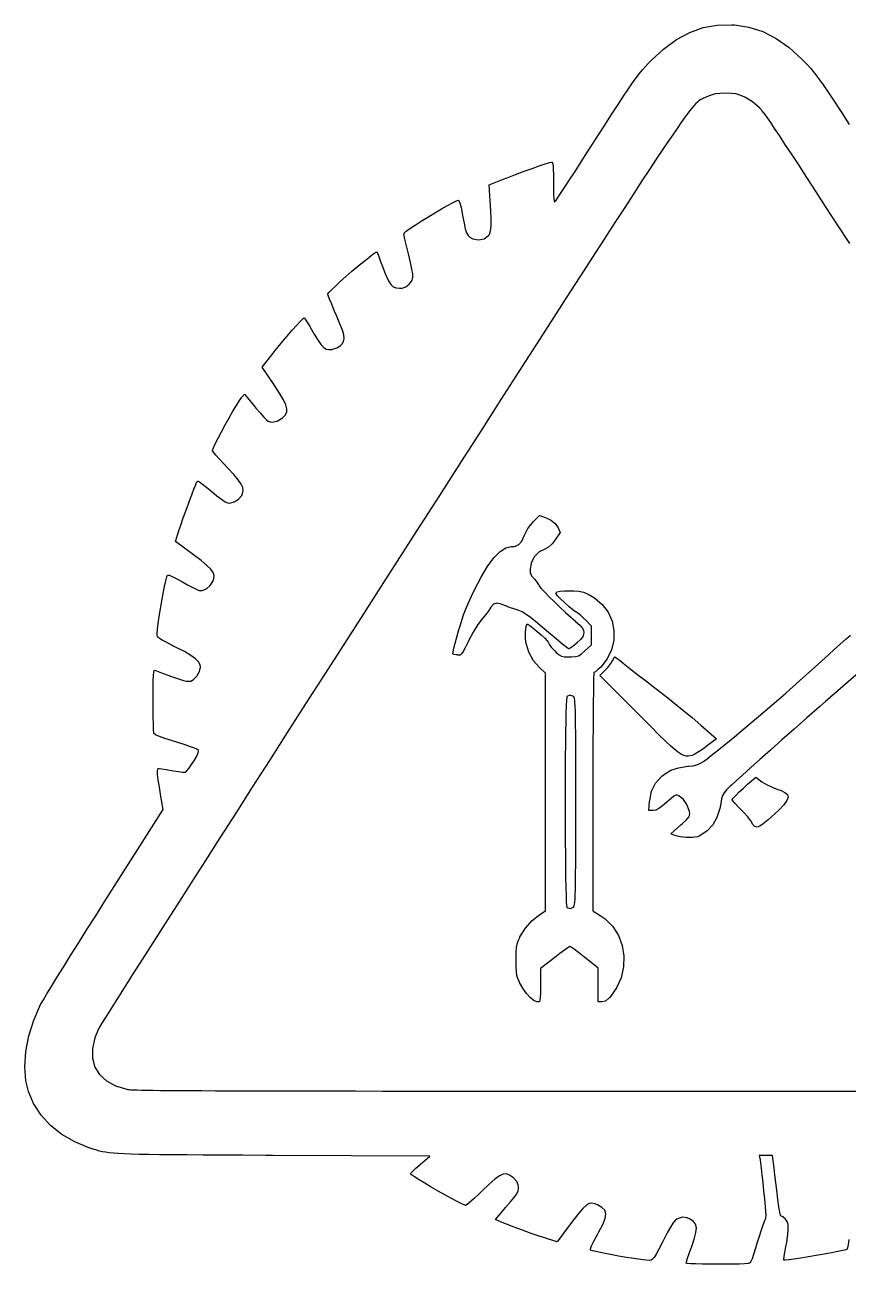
# Model space of a CAD drawing. Extents: x 44.5 to 107.9, y -136.2 to -45.2.
# Drawn here: x 78.58 to 85.63, y -65.39 to -54.77 of the extents above; entities that cross this region are included whole.
import ezdxf

# ---------------------------------------------------------------- set-up
doc = ezdxf.new("R2010")
doc.units = 0
doc.layers.add('BLACK', color=7, linetype='CONTINUOUS')

msp = doc.modelspace()

# ---------------------------------------------------------------- linework, layer by layer
at = {"layer": 'BLACK', "linetype": 'CONTINUOUS'}
for p, q in [((84.391932, -54.793191), (84.511562, -54.771874)), ((84.511562, -54.771874), (84.637102, -54.769413)), ((84.637102, -54.769413), (84.660125, -54.770915)), ((84.660125, -54.770915), (84.783578, -54.790077)), ((84.163946, -54.895251), (84.276599, -54.834079)), ((84.276599, -54.834079), (84.391932, -54.793191)), ((84.783578, -54.790077), (84.901391, -54.82824)), ((84.901391, -54.82824), (85.015312, -54.886262)), ((83.946946, -55.0745), (84.05236, -54.977422)), ((84.05236, -54.977422), (84.163946, -54.895251)), ((85.015312, -54.886262), (85.127085, -54.965003)), ((85.127085, -54.965003), (85.238458, -55.065323)), ((83.921006, -55.101115), (83.946946, -55.0745)), ((85.238458, -55.065323), (85.248567, -55.075479)), ((85.248567, -55.075479), (85.280821, -55.109222)), ((83.817986, -55.224525), (83.845867, -55.187919)), ((83.845867, -55.187919), (83.871585, -55.156219)), ((83.871585, -55.156219), (83.896258, -55.12782)), ((83.896258, -55.12782), (83.921006, -55.101115)), ((85.280821, -55.109222), (85.312268, -55.144664)), ((85.312268, -55.144664), (85.344483, -55.183984)), ((85.344483, -55.183984), (85.379043, -55.22936)), ((83.751258, -55.318878), (83.786823, -55.267643)), ((83.786823, -55.267643), (83.817986, -55.224525)), ((85.379043, -55.22936), (85.417524, -55.282971)), ((85.417524, -55.282971), (85.461504, -55.346997)), ((83.662452, -55.452122), (83.710174, -55.379836)), ((83.710174, -55.379836), (83.751258, -55.318878)), ((84.365708, -55.413573), (84.354907, -55.421394)), ((84.375824, -55.407437), (84.365708, -55.413573)), ((84.385613, -55.402446), (84.375824, -55.407437)), ((84.395433, -55.398062), (84.385613, -55.402446)), ((84.405643, -55.393747), (84.395433, -55.398062)), ((84.416601, -55.388963), (84.405643, -55.393747)), ((84.420114, -55.387343), (84.416601, -55.388963)), ((84.458782, -55.371013), (84.420114, -55.387343)), ((84.493946, -55.36154), (84.458782, -55.371013)), ((84.534588, -55.357202), (84.493946, -55.36154)), ((84.582236, -55.356266), (84.534588, -55.357202)), ((84.633083, -55.357258), (84.582236, -55.356266)), ((84.670587, -55.361539), (84.633083, -55.357258)), ((84.703845, -55.371067), (84.670587, -55.361539)), ((84.741953, -55.387798), (84.703845, -55.371067)), ((84.752357, -55.39287), (84.741953, -55.387798)), ((84.81495, -55.430589), (84.752357, -55.39287)), ((85.461504, -55.346997), (85.512557, -55.423615)), ((83.606973, -55.537342), (83.662452, -55.452122)), ((84.278076, -55.504594), (84.255637, -55.533822)), ((84.29768, -55.48028), (84.278076, -55.504594)), ((84.314806, -55.460341), (84.29768, -55.48028)), ((84.329814, -55.444239), (84.314806, -55.460341)), ((84.343062, -55.431436), (84.329814, -55.444239)), ((84.354907, -55.421394), (84.343062, -55.431436)), ((84.874767, -55.482104), (84.81495, -55.430589)), ((84.897151, -55.505259), (84.874767, -55.482104)), ((84.906351, -55.516586), (84.897151, -55.505259)), ((84.921303, -55.537041), (84.906351, -55.516586)), ((85.512557, -55.423615), (85.572262, -55.515005)), ((85.572262, -55.515005), (85.642193, -55.623346)), ((83.542618, -55.637103), (83.606973, -55.537342)), ((84.200819, -55.609171), (84.167723, -55.65637)), ((84.230004, -55.568501), (84.200819, -55.609171)), ((84.255637, -55.533822), (84.230004, -55.568501)), ((84.942273, -55.567033), (84.921303, -55.537041)), ((84.969524, -55.606973), (84.942273, -55.567033)), ((85.003324, -55.657271), (84.969524, -55.606973)), ((83.468268, -55.753008), (83.542618, -55.637103)), ((84.130358, -55.710635), (84.088366, -55.772506)), ((84.167723, -55.65637), (84.130358, -55.710635)), ((85.043938, -55.718338), (85.003324, -55.657271)), ((85.091631, -55.790584), (85.043938, -55.718338)), ((83.402143, -55.856398), (83.468268, -55.753008)), ((84.088366, -55.772506), (84.041389, -55.84252)), ((85.146668, -55.874419), (85.091631, -55.790584)), ((83.07464, -55.950231), (83.093928, -55.94631)), ((83.093928, -55.94631), (83.096959, -55.947043)), ((83.294228, -56.024641), (83.346519, -55.943279)), ((83.346519, -55.943279), (83.402143, -55.856398)), ((83.989067, -55.921216), (83.931044, -56.009132)), ((84.041389, -55.84252), (83.989067, -55.921216)), ((85.209316, -55.970253), (85.146668, -55.874419)), ((82.713235, -56.079159), (82.785444, -56.051174)), ((82.785444, -56.051174), (82.857469, -56.024174)), ((82.857469, -56.024174), (82.925856, -55.99937)), ((82.925856, -55.99937), (82.98715, -55.977971)), ((82.98715, -55.977971), (83.037896, -55.961188)), ((83.037896, -55.961188), (83.07464, -55.950231)), ((83.096959, -55.947043), (83.10224, -55.954778)), ((83.10224, -55.954778), (83.105894, -55.973316)), ((83.105894, -55.973316), (83.108181, -56.005575)), ((83.108181, -56.005575), (83.109363, -56.054472)), ((83.246591, -56.098451), (83.294228, -56.024641)), ((83.931044, -56.009132), (83.866959, -56.106807)), ((85.27984, -56.078497), (85.209316, -55.970253)), ((82.558538, -56.140557), (82.702061, -56.083581)), ((82.567194, -56.276642), (82.558538, -56.140557)), ((82.702061, -56.083581), (82.713235, -56.079159)), ((83.109363, -56.054472), (83.109699, -56.122922)), ((83.109699, -56.122922), (83.109836, -56.174663)), ((83.204931, -56.162673), (83.246591, -56.098451)), ((83.866959, -56.106807), (83.796456, -56.214778)), ((85.358506, -56.199561), (85.27984, -56.078497)), ((83.109836, -56.174663), (83.110582, -56.226618)), ((83.110582, -56.226618), (83.112203, -56.260762)), ((83.112203, -56.260762), (83.114953, -56.27977)), ((83.129033, -56.277471), (83.14483, -56.254217)), ((83.14483, -56.254217), (83.17057, -56.215273)), ((83.17057, -56.215273), (83.204931, -56.162673)), ((83.796456, -56.214778), (83.719176, -56.333585)), ((85.445579, -56.333856), (85.358506, -56.199561)), ((82.092944, -56.38027), (82.149985, -56.346707)), ((82.149985, -56.346707), (82.202117, -56.317128)), ((82.202117, -56.317128), (82.246071, -56.293528)), ((82.246071, -56.293528), (82.278575, -56.277902)), ((82.278575, -56.277902), (82.296358, -56.272246)), ((82.296358, -56.272246), (82.300119, -56.275419)), ((82.300119, -56.275419), (82.308679, -56.296265)), ((82.308679, -56.296265), (82.318356, -56.333093)), ((82.318356, -56.333093), (82.327971, -56.381819)), ((82.572336, -56.364001), (82.567194, -56.276642)), ((82.575205, -56.431835), (82.572336, -56.364001)), ((83.114953, -56.27977), (83.119084, -56.286317)), ((83.119084, -56.286317), (83.124849, -56.283077)), ((83.124849, -56.283077), (83.129033, -56.277471)), ((83.719176, -56.333585), (83.63476, -56.463764)), ((85.541324, -56.481791), (85.445579, -56.333856)), ((81.925087, -56.484905), (81.977225, -56.451364)), ((81.977225, -56.451364), (82.034267, -56.415821)), ((82.034267, -56.415821), (82.092944, -56.38027)), ((82.327971, -56.381819), (82.331449, -56.401824)), ((82.331449, -56.401824), (82.343773, -56.468152)), ((82.343773, -56.468152), (82.354813, -56.516564)), ((82.575679, -56.482992), (82.575205, -56.431835)), ((83.63476, -56.463764), (83.54285, -56.605855)), ((81.82846, -56.557695), (81.830816, -56.553552)), ((81.831028, -56.572959), (81.82846, -56.557695)), ((81.830816, -56.553552), (81.848612, -56.537994)), ((81.838091, -56.60578), (81.831028, -56.572959)), ((81.848612, -56.537994), (81.881126, -56.514446)), ((81.881126, -56.514446), (81.925087, -56.484905)), ((82.354813, -56.516564), (82.365924, -56.550546)), ((82.365924, -56.550546), (82.378465, -56.573581)), ((82.378465, -56.573581), (82.393793, -56.589152)), ((82.51498, -56.602539), (82.554496, -56.574464)), ((82.554496, -56.574464), (82.561523, -56.564894)), ((82.561523, -56.564894), (82.56896, -56.546673)), ((82.56896, -56.546673), (82.573638, -56.520322)), ((82.573638, -56.520322), (82.575679, -56.482992)), ((85.646008, -56.643777), (85.541324, -56.481791)), ((81.848686, -56.651907), (81.838091, -56.60578)), ((81.861853, -56.707092), (81.848686, -56.651907)), ((82.393793, -56.589152), (82.413265, -56.600743)), ((82.413265, -56.600743), (82.419445, -56.603543)), ((82.419445, -56.603543), (82.467544, -56.612683)), ((82.467544, -56.612683), (82.51498, -56.602539)), ((83.54285, -56.605855), (83.443087, -56.760397)), ((81.484805, -56.79647), (81.528261, -56.761303)), ((81.528261, -56.761303), (81.56348, -56.734045)), ((81.56348, -56.734045), (81.587662, -56.717098)), ((81.587662, -56.717098), (81.598007, -56.712864)), ((81.598007, -56.712864), (81.598077, -56.712961)), ((81.598077, -56.712961), (81.603135, -56.725156)), ((81.603135, -56.725156), (81.614178, -56.754089)), ((81.614178, -56.754089), (81.629629, -56.795574)), ((81.629629, -56.795574), (81.647911, -56.845425)), ((81.867796, -56.731452), (81.861853, -56.707092)), ((81.885681, -56.805972), (81.867796, -56.731452)), ((83.443087, -56.760397), (83.335114, -56.927926)), ((81.333014, -56.925399), (81.384382, -56.88092)), ((81.384382, -56.88092), (81.435912, -56.837143)), ((81.435912, -56.837143), (81.484805, -56.79647)), ((81.647911, -56.845425), (81.649221, -56.849014)), ((81.649221, -56.849014), (81.674457, -56.915043)), ((81.897755, -56.862284), (81.885681, -56.805972)), ((81.904107, -56.903873), (81.897755, -56.862284)), ((81.207885, -57.039026), (81.241965, -57.006854)), ((81.241965, -57.006854), (81.284608, -56.968178)), ((81.284608, -56.968178), (81.333014, -56.925399)), ((81.674457, -56.915043), (81.695993, -56.962512)), ((81.695993, -56.962512), (81.716168, -56.994343)), ((81.716168, -56.994343), (81.737325, -57.013461)), ((81.845877, -57.015062), (81.87428, -56.992396)), ((81.87428, -56.992396), (81.889687, -56.975134)), ((81.889687, -56.975134), (81.899986, -56.956814)), ((81.899986, -56.956814), (81.904821, -56.934222)), ((81.904821, -56.934222), (81.904107, -56.903873)), ((83.335114, -56.927926), (83.218572, -57.108982)), ((81.176601, -57.074415), (81.17661, -57.074247)), ((81.180868, -57.088441), (81.176601, -57.074415)), ((81.17661, -57.074247), (81.185166, -57.062291)), ((81.192671, -57.119342), (81.180868, -57.088441)), ((81.185166, -57.062291), (81.207885, -57.039026)), ((81.737325, -57.013461), (81.761804, -57.022789)), ((81.761804, -57.022789), (81.791947, -57.025248)), ((81.791947, -57.025248), (81.81464, -57.024215)), ((81.81464, -57.024215), (81.845877, -57.015062)), ((83.218572, -57.108982), (83.093103, -57.304103)), ((81.210518, -57.163405), (81.192671, -57.119342)), ((81.232915, -57.216922), (81.210518, -57.163405)), ((81.250577, -57.258199), (81.232915, -57.216922)), ((80.911389, -57.341085), (80.943373, -57.30678)), ((80.943373, -57.30678), (80.965537, -57.285339)), ((80.965537, -57.285339), (80.975798, -57.279129)), ((80.975798, -57.279129), (80.9837, -57.289641)), ((80.9837, -57.289641), (81.000431, -57.315759)), ((81.000431, -57.315759), (81.02346, -57.353471)), ((81.280887, -57.330044), (81.250577, -57.258199)), ((83.093103, -57.304103), (82.958348, -57.513827)), ((80.826291, -57.438825), (80.871667, -57.385889)), ((80.871667, -57.385889), (80.911389, -57.341085)), ((81.02346, -57.353471), (81.050306, -57.398795)), ((81.050306, -57.398795), (81.061575, -57.417998)), ((81.061575, -57.417998), (81.094706, -57.472542)), ((81.30182, -57.384982), (81.280887, -57.330044)), ((81.3138, -57.426332), (81.30182, -57.384982)), ((81.31725, -57.457415), (81.3138, -57.426332)), ((80.726906, -57.55963), (80.777343, -57.497528)), ((80.777343, -57.497528), (80.826291, -57.438825)), ((81.094706, -57.472542), (81.120859, -57.510605)), ((81.120859, -57.510605), (81.142809, -57.5348)), ((81.142809, -57.5348), (81.163329, -57.547739)), ((81.218418, -57.549081), (81.255263, -57.537023)), ((81.255263, -57.537023), (81.283893, -57.519271)), ((81.283893, -57.519271), (81.300256, -57.502063)), ((81.300256, -57.502063), (81.312594, -57.481552)), ((81.312594, -57.481552), (81.31725, -57.457415)), ((82.958348, -57.513827), (82.813948, -57.738692)), ((80.614997, -57.700691), (80.708177, -57.583132)), ((80.708177, -57.583132), (80.726906, -57.55963)), ((81.163329, -57.547739), (81.185192, -57.552032)), ((81.185192, -57.552032), (81.211171, -57.550294)), ((81.211171, -57.550294), (81.218418, -57.549081)), ((80.717596, -57.853987), (80.614997, -57.700691)), ((82.813948, -57.738692), (82.659547, -57.979237)), ((80.76387, -57.924776), (80.717596, -57.853987)), ((80.422062, -57.988019), (80.442494, -57.959706)), ((80.442494, -57.959706), (80.463827, -57.93336)), ((80.463827, -57.93336), (80.556747, -58.045916)), ((80.797127, -57.98057), (80.76387, -57.924776)), ((80.364778, -58.080112), (80.395528, -58.029296)), ((80.395528, -58.029296), (80.422062, -57.988019)), ((80.556747, -58.045916), (80.561785, -58.051998)), ((80.561785, -58.051998), (80.597703, -58.094187)), ((80.818083, -58.024164), (80.797127, -57.98057)), ((80.827453, -58.058359), (80.818083, -58.024164)), ((80.825955, -58.085951), (80.827453, -58.058359)), ((82.659547, -57.979237), (82.494785, -58.236)), ((80.298168, -58.196655), (80.331696, -58.13704)), ((80.331696, -58.13704), (80.364778, -58.080112)), ((80.597703, -58.094187), (80.629355, -58.129448)), ((80.629355, -58.129448), (80.653475, -58.154246)), ((80.653475, -58.154246), (80.666796, -58.165046)), ((80.666796, -58.165046), (80.696168, -58.171836)), ((80.696168, -58.171836), (80.743391, -58.164665)), ((80.743391, -58.164665), (80.789678, -58.135676)), ((80.789678, -58.135676), (80.793214, -58.13252)), ((80.793214, -58.13252), (80.814303, -58.109738)), ((80.814303, -58.109738), (80.825955, -58.085951)), ((80.237315, -58.310239), (80.266079, -58.25553)), ((80.266079, -58.25553), (80.298168, -58.196655)), ((82.494785, -58.236), (82.319303, -58.50952)), ((80.197303, -58.393455), (80.213762, -58.357356)), ((80.213762, -58.357356), (80.237315, -58.310239)), ((80.189771, -58.418961), (80.189825, -58.41511)), ((80.198236, -58.42997), (80.189771, -58.418961)), ((80.189825, -58.41511), (80.197303, -58.393455)), ((80.219449, -58.454394), (80.198236, -58.42997)), ((80.250759, -58.489272), (80.219449, -58.454394)), ((80.28952, -58.531642), (80.250759, -58.489272)), ((80.318475, -58.562892), (80.28952, -58.531642)), ((80.372111, -58.621697), (80.318475, -58.562892)), ((82.319303, -58.50952), (82.132744, -58.800334)), ((80.043466, -58.714351), (80.049479, -58.69704)), ((80.049479, -58.69704), (80.054211, -58.686584)), ((80.054211, -58.686584), (80.065858, -58.677372)), ((80.065858, -58.677372), (80.066196, -58.677407)), ((80.066196, -58.677407), (80.079429, -58.685183)), ((80.079429, -58.685183), (80.105794, -58.704616)), ((80.105794, -58.704616), (80.141632, -58.732906)), ((80.410959, -58.667881), (80.372111, -58.621697)), ((80.436499, -58.704331), (80.410959, -58.667881)), ((80.450217, -58.733932), (80.436499, -58.704331)), ((79.9935, -58.847727), (80.013822, -58.794136)), ((80.013822, -58.794136), (80.031028, -58.748197)), ((80.031028, -58.748197), (80.043466, -58.714351)), ((80.141632, -58.732906), (80.183286, -58.767253)), ((80.183286, -58.767253), (80.183689, -58.767591)), ((80.183689, -58.767591), (80.227338, -58.802945)), ((80.227338, -58.802945), (80.267339, -58.832956)), ((80.413993, -58.833393), (80.440656, -58.800604)), ((80.440656, -58.800604), (80.448117, -58.784132)), ((80.448117, -58.784132), (80.453595, -58.759571)), ((80.453595, -58.759571), (80.450217, -58.733932)), ((82.132744, -58.800334), (81.93475, -59.108982)), ((79.963419, -58.927791), (79.987246, -58.864102)), ((79.987246, -58.864102), (79.9935, -58.847727)), ((80.267339, -58.832956), (80.299277, -58.854462)), ((80.299277, -58.854462), (80.318738, -58.8643)), ((80.318738, -58.8643), (80.337212, -58.866133)), ((80.337212, -58.866133), (80.376801, -58.856652)), ((80.376801, -58.856652), (80.413993, -58.833393)), ((79.918699, -59.054167), (79.939677, -58.993672)), ((79.939677, -58.993672), (79.963419, -58.927791)), ((82.890238, -59.084731), (82.937608, -59.023964)), ((82.937608, -59.023964), (82.988885, -58.971574)), ((82.988885, -58.971574), (83.031641, -58.98666)), ((83.031641, -58.98666), (83.085399, -59.010287)), ((83.085399, -59.010287), (83.123515, -59.039664)), ((79.874323, -59.195607), (79.902594, -59.103551)), ((79.902594, -59.103551), (79.903165, -59.1017)), ((79.903165, -59.1017), (79.918699, -59.054167)), ((81.93475, -59.108982), (81.724961, -59.436)), ((82.862376, -59.140881), (82.890238, -59.084731)), ((83.167896, -59.117688), (83.123241, -59.181313)), ((83.123515, -59.039664), (83.149068, -59.078011)), ((83.149068, -59.078011), (83.167896, -59.117688)), ((80.026606, -59.309056), (79.874323, -59.195607)), ((82.748426, -59.239319), (82.777393, -59.23679)), ((82.777393, -59.23679), (82.812006, -59.221966)), ((82.812006, -59.221966), (82.839099, -59.191063)), ((82.839099, -59.191063), (82.862376, -59.140881)), ((83.097304, -59.215141), (83.067137, -59.243444)), ((83.123241, -59.181313), (83.097304, -59.215141)), ((80.092493, -59.359195), (80.026606, -59.309056)), ((82.548636, -59.404848), (82.602619, -59.331943)), ((82.602619, -59.331943), (82.653726, -59.280269)), ((82.653726, -59.280269), (82.702236, -59.249502)), ((82.702236, -59.249502), (82.748426, -59.239319)), ((82.944476, -59.325261), (82.919697, -59.380249)), ((82.986932, -59.283363), (82.944476, -59.325261)), ((83.035138, -59.259602), (82.986932, -59.283363)), ((83.067137, -59.243444), (83.035138, -59.259602)), ((80.141355, -59.399492), (80.092493, -59.359195)), ((80.174988, -59.432393), (80.141355, -59.399492)), ((80.195188, -59.460343), (80.174988, -59.432393)), ((81.724961, -59.436), (81.654479, -59.545872)), ((82.491503, -59.499308), (82.548636, -59.404848)), ((82.918838, -59.383684), (82.90979, -59.428536)), ((82.90979, -59.428536), (82.910399, -59.46076)), ((82.919697, -59.380249), (82.918838, -59.383684)), ((79.779392, -59.580593), (79.790102, -59.53225)), ((79.790102, -59.53225), (79.799087, -59.498175)), ((79.799087, -59.498175), (79.805637, -59.482362)), ((79.805637, -59.482362), (79.817913, -59.483563)), ((79.817913, -59.483563), (79.845722, -59.494629)), ((79.845722, -59.494629), (79.885068, -59.513928)), ((79.885068, -59.513928), (79.932066, -59.539699)), ((79.932066, -59.539699), (79.977398, -59.565074)), ((80.170683, -59.572747), (80.194021, -59.536905)), ((80.194021, -59.536905), (80.202477, -59.511173)), ((80.203752, -59.485788), (80.195188, -59.460343)), ((80.202477, -59.511173), (80.203752, -59.485788)), ((81.654479, -59.545872), (81.482601, -59.813872)), ((82.436385, -59.604584), (82.491503, -59.499308)), ((82.910399, -59.46076), (82.922202, -59.488228)), ((82.922202, -59.488228), (82.946734, -59.518812)), ((82.946734, -59.518812), (82.961157, -59.53554)), ((82.961157, -59.53554), (82.979071, -59.559322)), ((79.755631, -59.704102), (79.767665, -59.639208)), ((79.767665, -59.639208), (79.779392, -59.580593)), ((79.977398, -59.565074), (80.021526, -59.588499)), ((80.021526, -59.588499), (80.056276, -59.605585)), ((80.056276, -59.605585), (80.076663, -59.613779)), ((80.076663, -59.613779), (80.101237, -59.614207)), ((80.101237, -59.614207), (80.137494, -59.599996)), ((80.137494, -59.599996), (80.170683, -59.572747)), ((82.40785, -59.664176), (82.436385, -59.604584)), ((82.979071, -59.559322), (82.98607, -59.57326)), ((82.98607, -59.57326), (82.989581, -59.579351)), ((82.989581, -59.579351), (83.00679, -59.599381)), ((83.00679, -59.599381), (83.035797, -59.629978)), ((83.035797, -59.629978), (83.07375, -59.668349)), ((83.132041, -59.635134), (83.139644, -59.628341)), ((83.132718, -59.644752), (83.132041, -59.635134)), ((83.143832, -59.660181), (83.132718, -59.644752)), ((83.139644, -59.628341), (83.142243, -59.627113)), ((83.142243, -59.627113), (83.166613, -59.62168)), ((83.167539, -59.684408), (83.143832, -59.660181)), ((83.166613, -59.62168), (83.20495, -59.617866)), ((83.20495, -59.617866), (83.250185, -59.616433)), ((83.250185, -59.616433), (83.283211, -59.616932)), ((83.283211, -59.616932), (83.327745, -59.620887)), ((83.327745, -59.620887), (83.36584, -59.630476)), ((83.36584, -59.630476), (83.407531, -59.647692)), ((83.407531, -59.647692), (83.460578, -59.677447)), ((79.744, -59.771278), (79.755631, -59.704102)), ((82.356005, -59.781797), (82.379969, -59.725713)), ((82.379969, -59.725713), (82.40785, -59.664176)), ((82.574453, -59.75912), (82.557562, -59.785705)), ((82.595528, -59.732148), (82.574453, -59.75912)), ((82.623722, -59.72282), (82.595528, -59.732148)), ((82.662042, -59.730776), (82.623722, -59.72282)), ((82.693341, -59.744807), (82.662042, -59.730776)), ((82.732847, -59.76152), (82.693341, -59.744807)), ((82.77792, -59.775935), (82.732847, -59.76152)), ((83.07375, -59.668349), (83.1178, -59.711699)), ((83.1178, -59.711699), (83.165096, -59.757234)), ((83.165096, -59.757234), (83.212787, -59.802158)), ((83.205995, -59.720419), (83.167539, -59.684408)), ((83.206374, -59.720769), (83.205995, -59.720419)), ((83.243513, -59.753972), (83.206374, -59.720769)), ((83.275303, -59.780516), (83.243513, -59.753972)), ((83.460578, -59.677447), (83.526731, -59.733697)), ((83.526731, -59.733697), (83.576957, -59.80138)), ((79.724781, -59.896502), (79.73348, -59.836743)), ((79.73348, -59.836743), (79.744, -59.771278)), ((81.482601, -59.813872), (81.313822, -60.077136)), ((82.312944, -59.907844), (82.327384, -59.860709)), ((82.327384, -59.860709), (82.33968, -59.823744)), ((82.33968, -59.823744), (82.356005, -59.781797)), ((82.49932, -59.858358), (82.46225, -59.906907)), ((82.500123, -59.85746), (82.49932, -59.858358)), ((82.530788, -59.821156), (82.500123, -59.85746)), ((82.557562, -59.785705), (82.530788, -59.821156)), ((82.7902, -59.77897), (82.77792, -59.775935)), ((82.814246, -59.78616), (82.7902, -59.77897)), ((82.840544, -59.798213), (82.814246, -59.78616)), ((82.87135, -59.816761), (82.840544, -59.798213)), ((82.908924, -59.843442), (82.87135, -59.816761)), ((82.955521, -59.87989), (82.908924, -59.843442)), ((83.212787, -59.802158), (83.258022, -59.843678)), ((83.258022, -59.843678), (83.297951, -59.878999)), ((83.297762, -59.797183), (83.275303, -59.780516)), ((83.306061, -59.801266), (83.297762, -59.797183)), ((83.319454, -59.808771), (83.306061, -59.801266)), ((83.343392, -59.828575), (83.319454, -59.808771)), ((83.373015, -59.856609), (83.343392, -59.828575)), ((83.377007, -59.860624), (83.373015, -59.856609)), ((83.435628, -59.919981), (83.377007, -59.860624)), ((83.576957, -59.80138), (83.610718, -59.877334)), ((79.715683, -59.982922), (79.718612, -59.94656)), ((79.718612, -59.94656), (79.724781, -59.896502)), ((82.282433, -60.014975), (82.29756, -59.960736)), ((82.29756, -59.960736), (82.312944, -59.907844)), ((82.422198, -59.971526), (82.38249, -60.046856)), ((82.46225, -59.906907), (82.422198, -59.971526)), ((82.869215, -59.976649), (82.871763, -59.939332)), ((82.870013, -60.018692), (82.869215, -59.976649)), ((82.871763, -59.939332), (82.877236, -59.912626)), ((82.877236, -59.912626), (82.885213, -59.902416)), ((82.885213, -59.902416), (82.888923, -59.903383)), ((82.888923, -59.903383), (82.908193, -59.915062)), ((82.908193, -59.915062), (82.937016, -59.936847)), ((82.937016, -59.936847), (82.970831, -59.964771)), ((83.013399, -59.927739), (82.955521, -59.87989)), ((82.970831, -59.964771), (83.005073, -59.994866)), ((83.084817, -59.988627), (83.013399, -59.927739)), ((83.297951, -59.878999), (83.299375, -59.880226)), ((83.299375, -59.880226), (83.334713, -59.912102)), ((83.334713, -59.912102), (83.355638, -59.935518)), ((83.355638, -59.935518), (83.365636, -59.955302)), ((83.365636, -59.955302), (83.368194, -59.976283)), ((83.368194, -59.976283), (83.367406, -59.989035)), ((83.435628, -60.000069), (83.435628, -59.919981)), ((83.610718, -59.877334), (83.627474, -59.958397)), ((83.627474, -59.958397), (83.626687, -60.041407)), ((79.715539, -59.989765), (79.715683, -59.982922)), ((79.716876, -60.002273), (79.715539, -59.989765)), ((79.722839, -60.013642), (79.716876, -60.002273)), ((79.736362, -60.025901), (79.722839, -60.013642)), ((79.760377, -60.041077), (79.736362, -60.025901)), ((79.797816, -60.061199), (79.760377, -60.041077)), ((79.851611, -60.088296), (79.797816, -60.061199)), ((81.313822, -60.077136), (81.148553, -60.335019)), ((82.257751, -60.109843), (82.268763, -60.066148)), ((82.268763, -60.066148), (82.282433, -60.014975)), ((82.378776, -60.054481), (82.354033, -60.104776)), ((82.38249, -60.046856), (82.378776, -60.054481)), ((82.874154, -60.057046), (82.870013, -60.018692)), ((82.897433, -60.141973), (82.874154, -60.057046)), ((83.005073, -59.994866), (83.035181, -60.023166)), ((83.035181, -60.023166), (83.056592, -60.045704)), ((83.056592, -60.045704), (83.064743, -60.058511)), ((83.064743, -60.058511), (83.071601, -60.07398)), ((83.071601, -60.07398), (83.090684, -60.099742)), ((83.111899, -60.011996), (83.084817, -59.988627)), ((83.155717, -60.049355), (83.111899, -60.011996)), ((83.193732, -60.080759), (83.155717, -60.049355)), ((83.222636, -60.103552), (83.193732, -60.080759)), ((83.308314, -60.065443), (83.277866, -60.090925)), ((83.309383, -60.064509), (83.308314, -60.065443)), ((83.342038, -60.033988), (83.309383, -60.064509)), ((83.360115, -60.010726), (83.342038, -60.033988)), ((83.367406, -59.989035), (83.360115, -60.010726)), ((83.378218, -60.131773), (83.435628, -60.080156)), ((83.435628, -60.080156), (83.435628, -60.000069)), ((83.626687, -60.041407), (83.607816, -60.1232)), ((85.510452, -60.124231), (85.565446, -60.074733)), ((85.565446, -60.074733), (85.614028, -60.031297)), ((85.614028, -60.031297), (85.653646, -59.996192)), ((79.874069, -60.099418), (79.851611, -60.088296)), ((79.949211, -60.13798), (79.874069, -60.099418)), ((80.005492, -60.170539), (79.949211, -60.13798)), ((80.045127, -60.198902), (80.005492, -60.170539)), ((82.248501, -60.157153), (82.250597, -60.141649)), ((82.248761, -60.157879), (82.248501, -60.157153)), ((82.260531, -60.161796), (82.248761, -60.157879)), ((82.250597, -60.141649), (82.257751, -60.109843)), ((82.285084, -60.167382), (82.260531, -60.161796)), ((82.285957, -60.167557), (82.285084, -60.167382)), ((82.300439, -60.169801), (82.285957, -60.167557)), ((82.312002, -60.167752), (82.300439, -60.169801)), ((82.323132, -60.158304), (82.312002, -60.167752)), ((82.336314, -60.138347), (82.323132, -60.158304)), ((82.354033, -60.104776), (82.336314, -60.138347)), ((82.9389, -60.216051), (82.897433, -60.141973)), ((83.090684, -60.099742), (83.117705, -60.129619)), ((83.117705, -60.129619), (83.132587, -60.144633)), ((83.132587, -60.144633), (83.157202, -60.166964)), ((83.157202, -60.166964), (83.178578, -60.178478)), ((83.178578, -60.178478), (83.205245, -60.182759)), ((83.205245, -60.182759), (83.245738, -60.18339)), ((83.239122, -60.115076), (83.222636, -60.103552)), ((83.241339, -60.115956), (83.239122, -60.115076)), ((83.253835, -60.109053), (83.241339, -60.115956)), ((83.245738, -60.18339), (83.264005, -60.183325)), ((83.277866, -60.090925), (83.253835, -60.109053)), ((83.264005, -60.183325), (83.298332, -60.181491)), ((83.298332, -60.181491), (83.323002, -60.17455)), ((83.323002, -60.17455), (83.346727, -60.159109)), ((83.346727, -60.159109), (83.378218, -60.131773)), ((83.607816, -60.1232), (83.570325, -60.200616)), ((83.616439, -60.214725), (83.627362, -60.19257)), ((83.627362, -60.19257), (83.635223, -60.18339)), ((83.635223, -60.18339), (83.635442, -60.183428)), ((83.635442, -60.183428), (83.647024, -60.191047)), ((83.647024, -60.191047), (83.672179, -60.210009)), ((85.344417, -60.274049), (85.468199, -60.162458)), ((85.468199, -60.162458), (85.510452, -60.124231)), ((79.691242, -60.301592), (79.695871, -60.298684)), ((79.695871, -60.298684), (79.754117, -60.320545)), ((80.070333, -60.224876), (80.045127, -60.198902)), ((80.083327, -60.250267), (80.070333, -60.224876)), ((80.077768, -60.309472), (80.086424, -60.272501)), ((80.086424, -60.272501), (80.083327, -60.250267)), ((82.987186, -60.27085), (82.9389, -60.216051)), ((83.042144, -60.323876), (82.987186, -60.27085)), ((83.49073, -60.292011), (83.468114, -60.31096)), ((83.513673, -60.270491), (83.49073, -60.292011)), ((83.506376, -60.342162), (83.55463, -60.294805)), ((83.570325, -60.200616), (83.513673, -60.270491)), ((83.55463, -60.294805), (83.575083, -60.273129)), ((83.575083, -60.273129), (83.60073, -60.241055)), ((83.60073, -60.241055), (83.61615, -60.215418)), ((83.61615, -60.215418), (83.616439, -60.214725)), ((83.672179, -60.210009), (83.70737, -60.237591)), ((83.70737, -60.237591), (83.749059, -60.271067)), ((83.749059, -60.271067), (83.777794, -60.29415)), ((83.777794, -60.29415), (83.832807, -60.337602)), ((85.220293, -60.384739), (85.344417, -60.274049)), ((79.682277, -60.44602), (79.683316, -60.385755)), ((79.683316, -60.385755), (79.685079, -60.343008)), ((79.685079, -60.343008), (79.687683, -60.31566)), ((79.687683, -60.31566), (79.691242, -60.301592)), ((79.754117, -60.320545), (79.830378, -60.348411)), ((79.830378, -60.348411), (79.889735, -60.368841)), ((79.889735, -60.368841), (79.934556, -60.382535)), ((79.934556, -60.382535), (79.96721, -60.390194)), ((79.96721, -60.390194), (79.990066, -60.392518)), ((79.990066, -60.392518), (80.005492, -60.390206)), ((80.005492, -60.390206), (80.026562, -60.37818)), ((80.026562, -60.37818), (80.055809, -60.347614)), ((80.055809, -60.347614), (80.077768, -60.309472)), ((81.148553, -60.335019), (80.987205, -60.586876)), ((83.042184, -61.341), (83.042144, -60.323876)), ((83.453245, -60.364017), (83.452089, -60.416476)), ((83.454486, -60.330768), (83.453245, -60.364017)), ((83.455796, -60.31831), (83.454486, -60.330768)), ((83.455888, -60.318257), (83.455796, -60.31831)), ((83.468114, -60.31096), (83.455888, -60.318257)), ((83.771644, -60.609319), (83.506376, -60.342162)), ((83.832807, -60.337602), (83.896294, -60.387096)), ((83.896294, -60.387096), (83.9625, -60.438156)), ((85.097686, -60.492935), (85.220293, -60.384739)), ((85.717132, -60.323877), (85.438969, -60.566799)), ((79.681849, -60.525922), (79.682277, -60.44602)), ((83.24886, -60.510085), (83.224336, -60.522806)), ((83.274915, -60.519716), (83.24886, -60.510085)), ((83.451028, -60.486567), (83.450077, -60.572709)), ((83.452089, -60.416476), (83.451028, -60.486567)), ((83.9625, -60.438156), (84.025672, -60.486304)), ((84.025672, -60.486304), (84.037606, -60.495349)), ((84.037606, -60.495349), (84.104171, -60.546499)), ((84.978454, -60.597042), (85.097686, -60.492935)), ((79.681823, -60.557772), (79.681849, -60.525922)), ((79.682101, -60.633427), (79.681823, -60.557772)), ((80.987205, -60.586876), (80.83019, -60.832063)), ((83.218148, -60.599269), (83.216211, -60.661431)), ((83.220336, -60.554188), (83.218148, -60.599269)), ((83.222775, -60.52827), (83.220336, -60.554188)), ((83.224336, -60.522806), (83.222775, -60.52827)), ((83.283099, -60.52698), (83.274915, -60.519716)), ((83.286364, -60.532035), (83.283099, -60.52698)), ((83.289206, -60.541203), (83.286364, -60.532035)), ((83.291653, -60.555945), (83.289206, -60.541203)), ((83.293734, -60.577725), (83.291653, -60.555945)), ((83.295479, -60.608005), (83.293734, -60.577725)), ((83.296915, -60.648248), (83.295479, -60.608005)), ((83.450077, -60.572709), (83.449249, -60.673323)), ((83.865728, -60.704017), (83.771644, -60.609319)), ((84.104171, -60.546499), (84.166838, -60.596099)), ((84.166838, -60.596099), (84.229673, -60.647522)), ((84.864456, -60.695467), (84.978454, -60.597042)), ((85.391518, -60.608269), (85.279117, -60.706739)), ((85.438969, -60.566799), (85.391518, -60.608269)), ((79.682883, -60.70215), (79.682101, -60.633427)), ((79.684087, -60.760558), (79.682883, -60.70215)), ((83.216211, -60.661431), (83.214526, -60.738593)), ((83.298071, -60.699915), (83.296915, -60.648248)), ((83.298977, -60.764469), (83.298071, -60.699915)), ((83.449249, -60.673323), (83.448556, -60.786829)), ((83.945462, -60.783944), (83.865728, -60.704017)), ((84.229673, -60.647522), (84.296747, -60.704144)), ((84.296747, -60.704144), (84.372128, -60.769341)), ((84.757549, -60.786615), (84.864456, -60.695467)), ((85.279117, -60.706739), (85.169683, -60.802931)), ((79.685632, -60.805266), (79.684087, -60.760558)), ((79.687436, -60.832889), (79.685632, -60.805266)), ((83.213092, -60.828672), (83.21191, -60.929586)), ((83.214526, -60.738593), (83.213092, -60.828672)), ((83.299661, -60.843372), (83.298977, -60.764469)), ((83.448556, -60.786829), (83.448013, -60.911649)), ((84.012334, -60.850279), (83.945462, -60.783944)), ((84.372128, -60.769341), (84.459884, -60.846487)), ((84.65959, -60.868891), (84.757549, -60.786615)), ((85.169683, -60.802931), (85.064968, -60.895291)), ((79.688596, -60.839822), (79.687436, -60.832889)), ((79.702565, -60.851348), (79.688596, -60.839822)), ((79.735192, -60.866461), (79.702565, -60.851348)), ((79.783216, -60.883756), (79.735192, -60.866461)), ((79.809415, -60.892005), (79.783216, -60.883756)), ((79.892327, -60.917323), (79.809415, -60.892005)), ((79.956054, -60.937357), (79.892327, -60.917323)), ((80.83019, -60.832063), (80.67792, -61.069937)), ((83.21191, -60.929586), (83.210978, -61.039253)), ((83.300151, -60.938088), (83.299661, -60.843372)), ((83.448013, -60.911649), (83.447631, -61.046202)), ((84.067828, -60.904205), (84.012334, -60.850279)), ((84.113429, -60.946902), (84.067828, -60.904205)), ((84.504382, -60.885823), (84.418138, -60.952158)), ((84.459884, -60.846487), (84.504382, -60.885823)), ((84.572439, -60.940703), (84.65959, -60.868891)), ((85.064968, -60.895291), (84.966725, -60.982261)), ((80.003025, -60.952995), (79.956054, -60.937357)), ((80.035667, -60.965127), (80.003025, -60.952995)), ((80.034877, -61.069423), (80.055224, -61.033726)), ((80.056409, -60.974639), (80.035667, -60.965127)), ((80.055224, -61.033726), (80.068564, -61.004743)), ((80.067681, -60.98242), (80.056409, -60.974639)), ((80.071447, -60.987822), (80.067681, -60.98242)), ((80.068564, -61.004743), (80.071447, -60.987822)), ((83.210978, -61.039253), (83.210299, -61.155592)), ((83.300477, -61.050077), (83.300151, -60.938088)), ((84.150625, -60.979552), (84.113429, -60.946902)), ((84.180899, -61.003336), (84.150625, -60.979552)), ((84.205739, -61.019435), (84.180899, -61.003336)), ((84.226629, -61.029031), (84.205739, -61.019435)), ((84.245055, -61.033305), (84.226629, -61.029031)), ((84.262504, -61.033439), (84.245055, -61.033305)), ((84.28046, -61.030612), (84.262504, -61.033439)), ((84.296792, -61.02687), (84.28046, -61.030612)), ((84.321061, -61.01639), (84.296792, -61.02687)), ((84.356714, -60.995321), (84.321061, -61.01639)), ((84.397766, -60.967345), (84.356714, -60.995321)), ((84.418138, -60.952158), (84.397766, -60.967345)), ((84.43799, -61.046556), (84.497953, -61.000456)), ((84.497953, -61.000456), (84.572439, -60.940703)), ((84.966725, -60.982261), (84.876704, -61.062285)), ((79.719196, -61.160332), (79.722065, -61.143762)), ((79.722065, -61.143762), (79.728779, -61.138715)), ((79.728779, -61.138715), (79.732732, -61.138966)), ((79.732732, -61.138966), (79.756459, -61.142044)), ((79.756459, -61.142044), (79.793982, -61.147886)), ((79.793982, -61.147886), (79.839168, -61.155558)), ((79.966278, -61.163323), (79.986955, -61.139569)), ((79.986955, -61.139569), (80.010971, -61.106486)), ((80.010971, -61.106486), (80.034877, -61.069423)), ((80.67792, -61.069937), (80.530804, -61.299852)), ((83.300667, -61.180804), (83.300477, -61.050077)), ((83.447631, -61.046202), (83.447425, -61.188909)), ((84.115448, -61.155021), (84.180301, -61.133078)), ((84.180301, -61.133078), (84.260153, -61.120896)), ((84.260153, -61.120896), (84.265601, -61.120399)), ((84.265601, -61.120399), (84.306117, -61.115913)), ((84.306117, -61.115913), (84.33639, -61.109346)), ((84.33639, -61.109346), (84.363434, -61.097794)), ((84.363434, -61.097794), (84.394266, -61.07835)), ((84.394266, -61.07835), (84.4359, -61.048108)), ((84.4359, -61.048108), (84.43799, -61.046556)), ((84.796658, -61.133808), (84.728339, -61.195274)), ((84.876704, -61.062285), (84.796658, -61.133808)), ((79.72035, -61.190541), (79.719196, -61.160332)), ((79.725702, -61.236503), (79.72035, -61.190541)), ((79.735428, -61.300335), (79.725702, -61.236503)), ((79.839168, -61.155558), (79.855315, -61.158359)), ((79.855315, -61.158359), (79.899193, -61.165525)), ((79.899193, -61.165525), (79.933675, -61.17052)), ((79.933675, -61.17052), (79.952405, -61.172401)), ((79.952405, -61.172401), (79.966278, -61.163323)), ((83.210299, -61.155592), (83.20987, -61.27652)), ((83.30075, -61.33173), (83.300667, -61.180804)), ((83.447425, -61.188909), (83.447407, -61.338191)), ((83.983971, -61.266249), (84.03872, -61.206052)), ((84.03872, -61.206052), (84.059356, -61.189124)), ((84.059356, -61.189124), (84.115448, -61.155021)), ((84.673499, -61.245127), (84.63389, -61.28181)), ((84.728339, -61.195274), (84.673499, -61.245127)), ((84.771433, -61.273955), (84.80455, -61.245304)), ((84.80455, -61.245304), (84.841657, -61.214396)), ((84.841657, -61.214396), (84.894461, -61.252383)), ((84.894461, -61.252383), (84.894681, -61.25254)), ((84.894681, -61.25254), (84.932839, -61.275557)), ((79.748748, -61.378703), (79.735428, -61.300335)), ((80.530804, -61.299852), (80.389256, -61.521164)), ((83.042225, -62.358124), (83.042184, -61.341)), ((83.20987, -61.27652), (83.209693, -61.399955)), ((83.300761, -61.425292), (83.30075, -61.33173)), ((83.447407, -61.338191), (83.447453, -61.425292)), ((83.933221, -61.413823), (83.949387, -61.334327)), ((83.949387, -61.334327), (83.983971, -61.266249)), ((84.569948, -61.34783), (84.557419, -61.370903)), ((84.590568, -61.323665), (84.569948, -61.34783)), ((84.622966, -61.292111), (84.590568, -61.323665)), ((84.63389, -61.28181), (84.622966, -61.292111)), ((84.669571, -61.370546), (84.700071, -61.340335)), ((84.700071, -61.340335), (84.735316, -61.306885)), ((84.735316, -61.306885), (84.771433, -61.273955)), ((84.932839, -61.275557), (84.981992, -61.299412)), ((84.981992, -61.299412), (85.031557, -61.318963)), ((85.031557, -61.318963), (85.052247, -61.326374)), ((85.052247, -61.326374), (85.089906, -61.343833)), ((85.089906, -61.343833), (85.112171, -61.363034)), ((79.768154, -61.489459), (79.748748, -61.378703)), ((83.209693, -61.399955), (83.209768, -61.523816)), ((83.300725, -61.588128), (83.300761, -61.425292)), ((83.447453, -61.425292), (83.447947, -62.358124)), ((83.927121, -61.498345), (83.93269, -61.420514)), ((83.93269, -61.420514), (83.933221, -61.413823)), ((84.042451, -61.460539), (84.011112, -61.483383)), ((84.07948, -61.428825), (84.042451, -61.460539)), ((84.116372, -61.396467), (84.07948, -61.428825)), ((84.140987, -61.377034), (84.116372, -61.396467)), ((84.157708, -61.36836), (84.140987, -61.377034)), ((84.170917, -61.368281), (84.157708, -61.36836)), ((84.184999, -61.374632), (84.170917, -61.368281)), ((84.186966, -61.375729), (84.184999, -61.374632)), ((84.22231, -61.40566), (84.186966, -61.375729)), ((84.252664, -61.449322), (84.22231, -61.40566)), ((84.272233, -61.497983), (84.252664, -61.449322)), ((84.541896, -61.438953), (84.533481, -61.481)), ((84.549297, -61.399178), (84.541896, -61.438953)), ((84.557419, -61.370903), (84.549297, -61.399178)), ((84.638194, -61.406772), (84.638298, -61.406212)), ((84.645679, -61.417778), (84.638194, -61.406772)), ((84.638298, -61.406212), (84.647689, -61.393758)), ((84.665636, -61.440214), (84.645679, -61.417778)), ((84.647689, -61.393758), (84.669571, -61.370546)), ((84.694317, -61.469945), (84.665636, -61.440214)), ((85.082078, -61.450379), (85.038242, -61.495839)), ((85.108709, -61.414378), (85.082078, -61.450379)), ((85.11859, -61.385906), (85.108709, -61.414378)), ((85.112171, -61.363034), (85.11859, -61.385906)), ((79.267898, -62.277273), (79.768154, -61.489459)), ((80.389256, -61.521164), (80.253685, -61.733229)), ((83.209768, -61.523816), (83.210093, -61.64602)), ((83.964189, -61.498345), (83.927121, -61.498345)), ((83.986551, -61.495065), (83.964189, -61.498345)), ((84.011112, -61.483383), (83.986551, -61.495065)), ((84.244315, -61.580857), (84.264723, -61.558892)), ((84.264723, -61.558892), (84.274669, -61.542164)), ((84.274307, -61.50736), (84.272233, -61.497983)), ((84.276936, -61.526409), (84.274307, -61.50736)), ((84.274669, -61.542164), (84.276936, -61.526409)), ((84.508929, -61.559552), (84.473981, -61.622321)), ((84.533481, -61.481), (84.508929, -61.559552)), ((84.706259, -61.481839), (84.694317, -61.469945)), ((84.741467, -61.518422), (84.706259, -61.481839)), ((84.773159, -61.554645), (84.741467, -61.518422)), ((84.795471, -61.583736), (84.773159, -61.554645)), ((84.976751, -61.552686), (84.947431, -61.578804)), ((85.038242, -61.495839), (84.976751, -61.552686)), ((83.210093, -61.64602), (83.21067, -61.764485)), ((83.300598, -61.729948), (83.300725, -61.588128)), ((84.115584, -61.698836), (84.198718, -61.623208)), ((84.198718, -61.623208), (84.210661, -61.612325)), ((84.210661, -61.612325), (84.244315, -61.580857)), ((84.426123, -61.673197), (84.36284, -61.71607)), ((84.473981, -61.622321), (84.426123, -61.673197)), ((84.798387, -61.588257), (84.795471, -61.583736)), ((84.817743, -61.618008), (84.798387, -61.588257)), ((84.834807, -61.636123), (84.817743, -61.618008)), ((84.852945, -61.64193), (84.834807, -61.636123)), ((84.875519, -61.63476), (84.852945, -61.64193)), ((84.905893, -61.613942), (84.875519, -61.63476)), ((84.947431, -61.578804), (84.905893, -61.613942)), ((80.253685, -61.733229), (80.124503, -61.935402)), ((83.21067, -61.764485), (83.211499, -61.87713)), ((83.300351, -61.852215), (83.300598, -61.729948)), ((84.1493, -61.712255), (84.115584, -61.698836)), ((84.193288, -61.724185), (84.1493, -61.712255)), ((84.245342, -61.730207), (84.193288, -61.724185)), ((84.297421, -61.730177), (84.245342, -61.730207)), ((84.34149, -61.723951), (84.297421, -61.730177)), ((84.36284, -61.71607), (84.34149, -61.723951)), ((83.211499, -61.87713), (83.212578, -61.981872)), ((83.299956, -61.956392), (83.300351, -61.852215)), ((80.124503, -61.935402), (80.002122, -62.127039)), ((83.212578, -61.981872), (83.21391, -62.076629)), ((83.299384, -62.04394), (83.299956, -61.956392)), ((83.21391, -62.076629), (83.215492, -62.15932)), ((83.298606, -62.116323), (83.299384, -62.04394)), ((80.002122, -62.127039), (79.886953, -62.307496)), ((83.215492, -62.15932), (83.217326, -62.227863)), ((83.296316, -62.221441), (83.297593, -62.175002)), ((83.297593, -62.175002), (83.298606, -62.116323)), ((79.189857, -62.400401), (79.267898, -62.277273)), ((79.886953, -62.307496), (79.779407, -62.476128)), ((83.217326, -62.227863), (83.219411, -62.280175)), ((83.219411, -62.280175), (83.221748, -62.314174)), ((83.221748, -62.314174), (83.224336, -62.327779)), ((83.284976, -62.321204), (83.288001, -62.314034)), ((83.288001, -62.314034), (83.290619, -62.301935)), ((83.290619, -62.301935), (83.292858, -62.283444)), ((83.292858, -62.283444), (83.294748, -62.257101)), ((83.294748, -62.257101), (83.296316, -62.221441)), ((79.114362, -62.519951), (79.189857, -62.400401)), ((82.927952, -62.440864), (82.991775, -62.389996)), ((82.991775, -62.389996), (83.042225, -62.358124)), ((83.224336, -62.327779), (83.231566, -62.333948)), ((83.231566, -62.333948), (83.25651, -62.339956)), ((83.25651, -62.339956), (83.283099, -62.323605)), ((83.283099, -62.323605), (83.284976, -62.321204)), ((83.447947, -62.358124), (83.510677, -62.39746)), ((83.510677, -62.39746), (83.552738, -62.427552)), ((79.042424, -62.634296), (79.114362, -62.519951)), ((79.779407, -62.476128), (79.679896, -62.632291)), ((82.822885, -62.582208), (82.869641, -62.507252)), ((82.869641, -62.507252), (82.927952, -62.440864)), ((83.552738, -62.427552), (83.617827, -62.493637)), ((83.617827, -62.493637), (83.666375, -62.570871)), ((78.975054, -62.741811), (79.042424, -62.634296)), ((79.679896, -62.632291), (79.58883, -62.775341)), ((82.797822, -62.643375), (82.806769, -62.616821)), ((82.806769, -62.616821), (82.820414, -62.587161)), ((82.820414, -62.587161), (82.822885, -62.582208)), ((83.666375, -62.570871), (83.698039, -62.656252)), ((82.789405, -62.764966), (82.790116, -62.711391)), ((82.790116, -62.711391), (82.792596, -62.67288)), ((82.792596, -62.67288), (82.797822, -62.643375)), ((83.164945, -62.723744), (83.119936, -62.758174)), ((83.203726, -62.694916), (83.164945, -62.723744)), ((83.232794, -62.674218), (83.203726, -62.694916)), ((83.248667, -62.664176), (83.232794, -62.674218)), ((83.250283, -62.663618), (83.248667, -62.664176)), ((83.261747, -62.67021), (83.250283, -62.663618)), ((83.287174, -62.688319), (83.261747, -62.67021)), ((83.323042, -62.715338), (83.287174, -62.688319)), ((83.365827, -62.748659), (83.323042, -62.715338)), ((83.698039, -62.656252), (83.712474, -62.74678)), ((78.858055, -62.929846), (78.913261, -62.84087)), ((78.913261, -62.84087), (78.975054, -62.741811)), ((79.58883, -62.775341), (79.506621, -62.904633)), ((82.789389, -62.779584), (82.789405, -62.764966)), ((82.789889, -62.837891), (82.789389, -62.779584)), ((82.792022, -62.879872), (82.789889, -62.837891)), ((83.119936, -62.758174), (82.998028, -62.852637)), ((83.375272, -62.756142), (83.365827, -62.748659)), ((83.491823, -62.848758), (83.375272, -62.756142)), ((83.709339, -62.839454), (83.688289, -62.931273)), ((83.712474, -62.74678), (83.709339, -62.839454)), ((78.810449, -63.007115), (78.858055, -62.929846)), ((79.506621, -62.904633), (79.433681, -63.019522)), ((82.796741, -62.911671), (82.792022, -62.879872)), ((82.804996, -62.939431), (82.796741, -62.911671)), ((82.817739, -62.969293), (82.804996, -62.939431)), ((82.998028, -62.852637), (82.997669, -62.995934)), ((83.491823, -62.993994), (83.491823, -62.848758)), ((83.688289, -62.931273), (83.648981, -63.019235)), ((78.771451, -63.071049), (78.810449, -63.007115)), ((79.433681, -63.019522), (79.37042, -63.119365)), ((82.819289, -62.972615), (82.817739, -62.969293)), ((82.846144, -63.021075), (82.819289, -62.972615)), ((82.878459, -63.066151), (82.846144, -63.021075)), ((82.997637, -63.008131), (82.997312, -63.063333)), ((82.997669, -62.995934), (82.997637, -63.008131)), ((83.491823, -63.13923), (83.491823, -62.993994)), ((83.648981, -63.019235), (83.591073, -63.100341)), ((78.659221, -63.295283), (78.718613, -63.161163)), ((78.718613, -63.161163), (78.723323, -63.152412)), ((78.723323, -63.152412), (78.742072, -63.120024)), ((78.742072, -63.120024), (78.771451, -63.071049)), ((79.37042, -63.119365), (79.31725, -63.203517)), ((82.912434, -63.103657), (82.878459, -63.066151)), ((82.944268, -63.12941), (82.912434, -63.103657)), ((82.970161, -63.139225), (82.944268, -63.12941)), ((82.970643, -63.13923), (82.970161, -63.139225)), ((82.981601, -63.138617), (82.970643, -63.13923)), ((82.989061, -63.134356), (82.981601, -63.138617)), ((82.99371, -63.122811), (82.989061, -63.134356)), ((82.996231, -63.100348), (82.99371, -63.122811)), ((82.997312, -63.063333), (82.996231, -63.100348)), ((83.524375, -63.13923), (83.491823, -63.13923)), ((83.555427, -63.131175), (83.524375, -63.13923)), ((83.586908, -63.104975), (83.555427, -63.131175)), ((83.591073, -63.100341), (83.586908, -63.104975)), ((79.274583, -63.271334), (79.242829, -63.322171)), ((79.31725, -63.203517), (79.274583, -63.271334)), ((78.616561, -63.430704), (78.659221, -63.295283)), ((79.213707, -63.370328), (79.182708, -63.447262)), ((79.2224, -63.355384), (79.213707, -63.370328)), ((79.242829, -63.322171), (79.2224, -63.355384)), ((78.591038, -63.564543), (78.616561, -63.430704)), ((79.182708, -63.447262), (79.162782, -63.538073)), ((78.583059, -63.693914), (78.591038, -63.564543)), ((79.162782, -63.538073), (79.163402, -63.621529)), ((78.593031, -63.815934), (78.583059, -63.693914)), ((79.163402, -63.621529), (79.184017, -63.696451)), ((79.184017, -63.696451), (79.224078, -63.761662)), ((79.224078, -63.761662), (79.283033, -63.815986)), ((78.613792, -63.904994), (78.593031, -63.815934)), ((78.657965, -64.010186), (78.613792, -63.904994)), ((79.283033, -63.815986), (79.360333, -63.858245)), ((79.360333, -63.858245), (79.455426, -63.887261)), ((79.455426, -63.887261), (79.461586, -63.888256)), ((79.461586, -63.888256), (79.473908, -63.889481)), ((79.473908, -63.889481), (79.491687, -63.890638)), ((79.491687, -63.890638), (79.515508, -63.891729)), ((79.515508, -63.891729), (79.545959, -63.892755)), ((79.545959, -63.892755), (79.583626, -63.893717)), ((79.583626, -63.893717), (79.629097, -63.894619)), ((79.629097, -63.894619), (79.682959, -63.895461)), ((79.682959, -63.895461), (79.745798, -63.896246)), ((79.745798, -63.896246), (79.818202, -63.896974)), ((79.818202, -63.896974), (79.900758, -63.897648)), ((79.900758, -63.897648), (79.994052, -63.89827)), ((79.994052, -63.89827), (80.098671, -63.89884)), ((80.098671, -63.89884), (80.215203, -63.899362)), ((80.215203, -63.899362), (80.344234, -63.899836)), ((80.344234, -63.899836), (80.486352, -63.900264)), ((80.486352, -63.900264), (80.642143, -63.900649)), ((80.642143, -63.900649), (80.812194, -63.900991)), ((80.812194, -63.900991), (80.997093, -63.901293)), ((80.997093, -63.901293), (81.197425, -63.901556)), ((81.197425, -63.901556), (81.413779, -63.901782)), ((81.413779, -63.901782), (81.646741, -63.901973)), ((81.646741, -63.901973), (81.896899, -63.902131)), ((81.896899, -63.902131), (82.164838, -63.902256)), ((82.164838, -63.902256), (82.451147, -63.902352)), ((82.451147, -63.902352), (82.756411, -63.902419)), ((82.756411, -63.902419), (83.081219, -63.902459)), ((83.081219, -63.902459), (83.426157, -63.902475)), ((83.426157, -63.902475), (83.791811, -63.902467)), ((83.791811, -63.902467), (84.17877, -63.902438)), ((84.17877, -63.902438), (84.587619, -63.902389)), ((84.587619, -63.902389), (84.700252, -63.902374)), ((84.700252, -63.902374), (85.099679, -63.902328)), ((85.099679, -63.902328), (85.477412, -63.902289)), ((85.477412, -63.902289), (85.834069, -63.902252)), ((78.72191, -64.108042), (78.657965, -64.010186)), ((78.803588, -64.196646), (78.72191, -64.108042)), ((78.900955, -64.274086), (78.803588, -64.196646)), ((79.011972, -64.338447), (78.900955, -64.274086)), ((79.125495, -64.384826), (79.011972, -64.338447)), ((79.152723, -64.394022), (79.125495, -64.384826)), ((79.177263, -64.402269), (79.152723, -64.394022)), ((79.200419, -64.409624), (79.177263, -64.402269)), ((79.223499, -64.416145), (79.200419, -64.409624)), ((79.247806, -64.421889), (79.223499, -64.416145)), ((79.274648, -64.426912), (79.247806, -64.421889)), ((79.305329, -64.431271), (79.274648, -64.426912)), ((79.341155, -64.435022), (79.305329, -64.431271)), ((79.383433, -64.438223), (79.341155, -64.435022)), ((79.433466, -64.440931), (79.383433, -64.438223)), ((79.492562, -64.443202), (79.433466, -64.440931)), ((79.562025, -64.445093), (79.492562, -64.443202)), ((79.643161, -64.446661), (79.562025, -64.445093)), ((79.737276, -64.447963), (79.643161, -64.446661)), ((79.845675, -64.449056), (79.737276, -64.447963)), ((79.969665, -64.449996), (79.845675, -64.449056)), ((80.11055, -64.45084), (79.969665, -64.449996)), ((80.269636, -64.451646), (80.11055, -64.45084)), ((80.448229, -64.452469), (80.269636, -64.451646)), ((80.647635, -64.453367), (80.448229, -64.452469)), ((80.706349, -64.453635), (80.647635, -64.453367)), ((82.051184, -64.459806), (80.706349, -64.453635)), ((81.93236, -64.561851), (81.967919, -64.530764)), ((81.967919, -64.530764), (82.051184, -64.459806)), ((84.928168, -64.454186), (84.87171, -64.454186)), ((84.87171, -64.454186), (84.877998, -64.490713)), ((84.877998, -64.490713), (84.878373, -64.493018)), ((84.878373, -64.493018), (84.881811, -64.518584)), ((84.881811, -64.518584), (84.887024, -64.561778)), ((84.984626, -64.454186), (84.928168, -64.454186)), ((84.991139, -64.496332), (84.984626, -64.454186)), ((84.994395, -64.520782), (84.991139, -64.496332)), ((84.999499, -64.563202), (84.994395, -64.520782)), ((81.884654, -64.609845), (81.887689, -64.60509)), ((81.894001, -64.619075), (81.884654, -64.609845)), ((81.887689, -64.60509), (81.904373, -64.587807)), ((81.919838, -64.637056), (81.894001, -64.619075)), ((81.904373, -64.587807), (81.93236, -64.561851)), ((81.95886, -64.661889), (81.919838, -64.637056)), ((82.647759, -64.629013), (82.608848, -64.656905)), ((82.679609, -64.614539), (82.647759, -64.629013)), ((82.707084, -64.612411), (82.679609, -64.614539)), ((82.732871, -64.621557), (82.707084, -64.612411)), ((82.759656, -64.640908), (82.732871, -64.621557)), ((82.769324, -64.649489), (82.759656, -64.640908)), ((82.796355, -64.678291), (82.769324, -64.649489)), ((84.887024, -64.561778), (84.893546, -64.618558)), ((84.893546, -64.618558), (84.900913, -64.684883)), ((85.005944, -64.619208), (84.999499, -64.563202)), ((85.013227, -64.684414), (85.005944, -64.619208)), ((82.007765, -64.691675), (81.95886, -64.661889)), ((82.063247, -64.724514), (82.007765, -64.691675)), ((82.122003, -64.758506), (82.063247, -64.724514)), ((82.499093, -64.757224), (82.472045, -64.783123)), ((82.560188, -64.699284), (82.499093, -64.757224)), ((82.608848, -64.656905), (82.560188, -64.699284)), ((82.808551, -64.704543), (82.796355, -64.678291)), ((82.80146, -64.770497), (82.807852, -64.755482)), ((82.807852, -64.755482), (82.810329, -64.742084)), ((82.810743, -64.727582), (82.808551, -64.704543)), ((82.810329, -64.742084), (82.810743, -64.727582)), ((84.900913, -64.684883), (84.908657, -64.75671)), ((84.908657, -64.75671), (84.916244, -64.829485)), ((85.020582, -64.752018), (85.013227, -64.684414)), ((85.02976, -64.831413), (85.020582, -64.752018)), ((82.180727, -64.791753), (82.122003, -64.758506)), ((82.236117, -64.822355), (82.180727, -64.791753)), ((82.284868, -64.848413), (82.236117, -64.822355)), ((82.323675, -64.868027), (82.284868, -64.848413)), ((82.394831, -64.853157), (82.36939, -64.873792)), ((82.430073, -64.822041), (82.394831, -64.853157)), ((82.472045, -64.783123), (82.430073, -64.822041)), ((82.699729, -64.901134), (82.740289, -64.852447)), ((82.740289, -64.852447), (82.769531, -64.816258)), ((82.769531, -64.816258), (82.789304, -64.789848)), ((82.789304, -64.789848), (82.80146, -64.770497)), ((83.439135, -64.862734), (83.415693, -64.866931)), ((83.463083, -64.867013), (83.439135, -64.862734)), ((84.916244, -64.829485), (84.922065, -64.890199)), ((85.038429, -64.894504), (85.02976, -64.831413)), ((82.349235, -64.879298), (82.323675, -64.868027)), ((82.356824, -64.881266), (82.349235, -64.879298)), ((82.36939, -64.873792), (82.356824, -64.881266)), ((82.613363, -65.003831), (82.662561, -64.945358)), ((82.662561, -64.945358), (82.699729, -64.901134)), ((83.326412, -64.94718), (83.283006, -65.002082)), ((83.36153, -64.907474), (83.326412, -64.94718)), ((83.390557, -64.881284), (83.36153, -64.907474)), ((83.415693, -64.866931), (83.390557, -64.881284)), ((83.487024, -64.876789), (83.463083, -64.867013)), ((83.524642, -64.898693), (83.487024, -64.876789)), ((83.548038, -64.923744), (83.524642, -64.898693)), ((83.557203, -64.954628), (83.548038, -64.923744)), ((83.552133, -64.994029), (83.557203, -64.954628)), ((84.922065, -64.890199), (84.925434, -64.934737)), ((84.926448, -64.966303), (84.9252, -64.9881)), ((84.925434, -64.934737), (84.926448, -64.966303)), ((85.046307, -64.939589), (85.038429, -64.894504)), ((85.053113, -64.964968), (85.046307, -64.939589)), ((85.056564, -64.970028), (85.053113, -64.964968)), ((85.073198, -64.980645), (85.056564, -64.970028)), ((82.65642, -65.022147), (82.613363, -65.003831)), ((82.707177, -65.042745), (82.65642, -65.022147)), ((82.772488, -65.067823), (82.707177, -65.042745)), ((82.845534, -65.094899), (82.772488, -65.067823)), ((83.229112, -65.07386), (83.140604, -65.193272)), ((83.283006, -65.002082), (83.229112, -65.07386)), ((83.499255, -65.109117), (83.532819, -65.04463)), ((83.532819, -65.04463), (83.552133, -64.994029)), ((84.110878, -65.067641), (84.083433, -65.117182)), ((84.132616, -65.033296), (84.110878, -65.067641)), ((84.150348, -65.011468), (84.132616, -65.033296)), ((84.165774, -64.99948), (84.150348, -65.011468)), ((84.166397, -64.999152), (84.165774, -64.99948)), ((84.211062, -64.98399), (84.166397, -64.999152)), ((84.253656, -64.988617), (84.211062, -64.98399)), ((84.278773, -64.999391), (84.253656, -64.988617)), ((84.307912, -65.018563), (84.278773, -64.999391)), ((84.325968, -65.04222), (84.307912, -65.018563)), ((84.333077, -65.07344), (84.325968, -65.04222)), ((84.329378, -65.115304), (84.333077, -65.07344)), ((84.901758, -65.05119), (84.886789, -65.095168)), ((84.912929, -65.022154), (84.901758, -65.05119)), ((84.9163, -65.015206), (84.912929, -65.022154)), ((84.921786, -65.003333), (84.9163, -65.015206)), ((84.9252, -64.9881), (84.921786, -65.003333)), ((85.095138, -65.00002), (85.073198, -64.980645)), ((85.095542, -65.000424), (85.095138, -65.00002)), ((85.11004, -65.020091), (85.095542, -65.000424)), ((85.118326, -65.046122), (85.11004, -65.020091)), ((85.120456, -65.081932), (85.118326, -65.046122)), ((82.919499, -65.121488), (82.845534, -65.094899)), ((82.987563, -65.145108), (82.919499, -65.121488)), ((83.042909, -65.163274), (82.987563, -65.145108)), ((83.049289, -65.165251), (83.042909, -65.163274)), ((83.140604, -65.193272), (83.049289, -65.165251)), ((83.454116, -65.188942), (83.486379, -65.131618)), ((83.486379, -65.131618), (83.499255, -65.109117)), ((84.083433, -65.117182), (84.04858, -65.184594)), ((84.290099, -65.243286), (84.315006, -65.170893)), ((84.315006, -65.170893), (84.329378, -65.115304)), ((84.869564, -65.149457), (84.851625, -65.209426)), ((84.886789, -65.095168), (84.869564, -65.149457)), ((85.10648, -65.196542), (85.116488, -65.130934)), ((85.116488, -65.130934), (85.120456, -65.081932)), ((85.637725, -65.174694), (85.631953, -65.217091)), ((83.425239, -65.253983), (83.433955, -65.229237)), ((83.427314, -65.264658), (83.425239, -65.253983)), ((83.427374, -65.264692), (83.427314, -65.264658)), ((83.447312, -65.271381), (83.427374, -65.264692)), ((83.433955, -65.229237), (83.454116, -65.188942)), ((83.485295, -65.280509), (83.447312, -65.271381)), ((83.537118, -65.291342), (83.485295, -65.280509)), ((84.0115, -65.25684), (83.988634, -65.298962)), ((84.041904, -65.197757), (84.0115, -65.25684)), ((84.04858, -65.184594), (84.041904, -65.197757)), ((84.271893, -65.293518), (84.289662, -65.24447)), ((84.289662, -65.24447), (84.290099, -65.243286)), ((84.839926, -65.2493), (84.823437, -65.302721)), ((84.851625, -65.209426), (84.839926, -65.2493)), ((85.084921, -65.32073), (85.091034, -65.282544)), ((85.091034, -65.282544), (85.09948, -65.235292)), ((85.09948, -65.235292), (85.10648, -65.196542)), ((85.488866, -65.288306), (85.425978, -65.299887)), ((85.544008, -65.277588), (85.488866, -65.288306)), ((85.587679, -65.268372), (85.544008, -65.277588)), ((85.61615, -65.261301), (85.587679, -65.268372)), ((85.625468, -65.257631), (85.61615, -65.261301)), ((85.627676, -65.246251), (85.625468, -65.257631)), ((85.631953, -65.217091), (85.627676, -65.246251)), ((83.598572, -65.303148), (83.537118, -65.291342)), ((83.665452, -65.315191), (83.598572, -65.303148)), ((83.73355, -65.326739), (83.665452, -65.315191)), ((83.79866, -65.337057), (83.73355, -65.326739)), ((83.856574, -65.345411), (83.79866, -65.337057)), ((83.903086, -65.351068), (83.856574, -65.345411)), ((83.933989, -65.353293), (83.903086, -65.351068)), ((83.935321, -65.353301), (83.933989, -65.353293)), ((83.946651, -65.351292), (83.935321, -65.353301)), ((83.958072, -65.343414), (83.946651, -65.351292)), ((83.971445, -65.326895), (83.958072, -65.343414)), ((83.988634, -65.298962), (83.971445, -65.326895)), ((84.244831, -65.376527), (84.24792, -65.364335)), ((84.255445, -65.379028), (84.244831, -65.376527)), ((84.24792, -65.364335), (84.257455, -65.335018)), ((84.284787, -65.381154), (84.255445, -65.379028)), ((84.257455, -65.335018), (84.271893, -65.293518)), ((84.329112, -65.382885), (84.284787, -65.381154)), ((84.384674, -65.384203), (84.329112, -65.382885)), ((84.447726, -65.385089), (84.384674, -65.384203)), ((84.514523, -65.385522), (84.447726, -65.385089)), ((84.581319, -65.385484), (84.514523, -65.385522)), ((84.644367, -65.384955), (84.581319, -65.385484)), ((84.699921, -65.383916), (84.644367, -65.384955)), ((84.744235, -65.382347), (84.699921, -65.383916)), ((84.773564, -65.38023), (84.744235, -65.382347)), ((84.779941, -65.379289), (84.773564, -65.38023)), ((84.79008, -65.374475), (84.779941, -65.379289)), ((84.799831, -65.362189), (84.79008, -65.374475)), ((84.810511, -65.339311), (84.799831, -65.362189)), ((84.823437, -65.302721), (84.810511, -65.339311)), ((85.081873, -65.345029), (85.084921, -65.32073)), ((85.081946, -65.351188), (85.081873, -65.345029)), ((85.094701, -65.351538), (85.081946, -65.351188)), ((85.125799, -65.34826), (85.094701, -65.351538)), ((85.171511, -65.341994), (85.125799, -65.34826)), ((85.228112, -65.333382), (85.171511, -65.341994)), ((85.291875, -65.323066), (85.228112, -65.333382)), ((85.359072, -65.311687), (85.291875, -65.323066)), ((85.425978, -65.299887), (85.359072, -65.311687))]:
    msp.add_line(p, q, dxfattribs=at)

doc.saveas('drawing.dxf')
